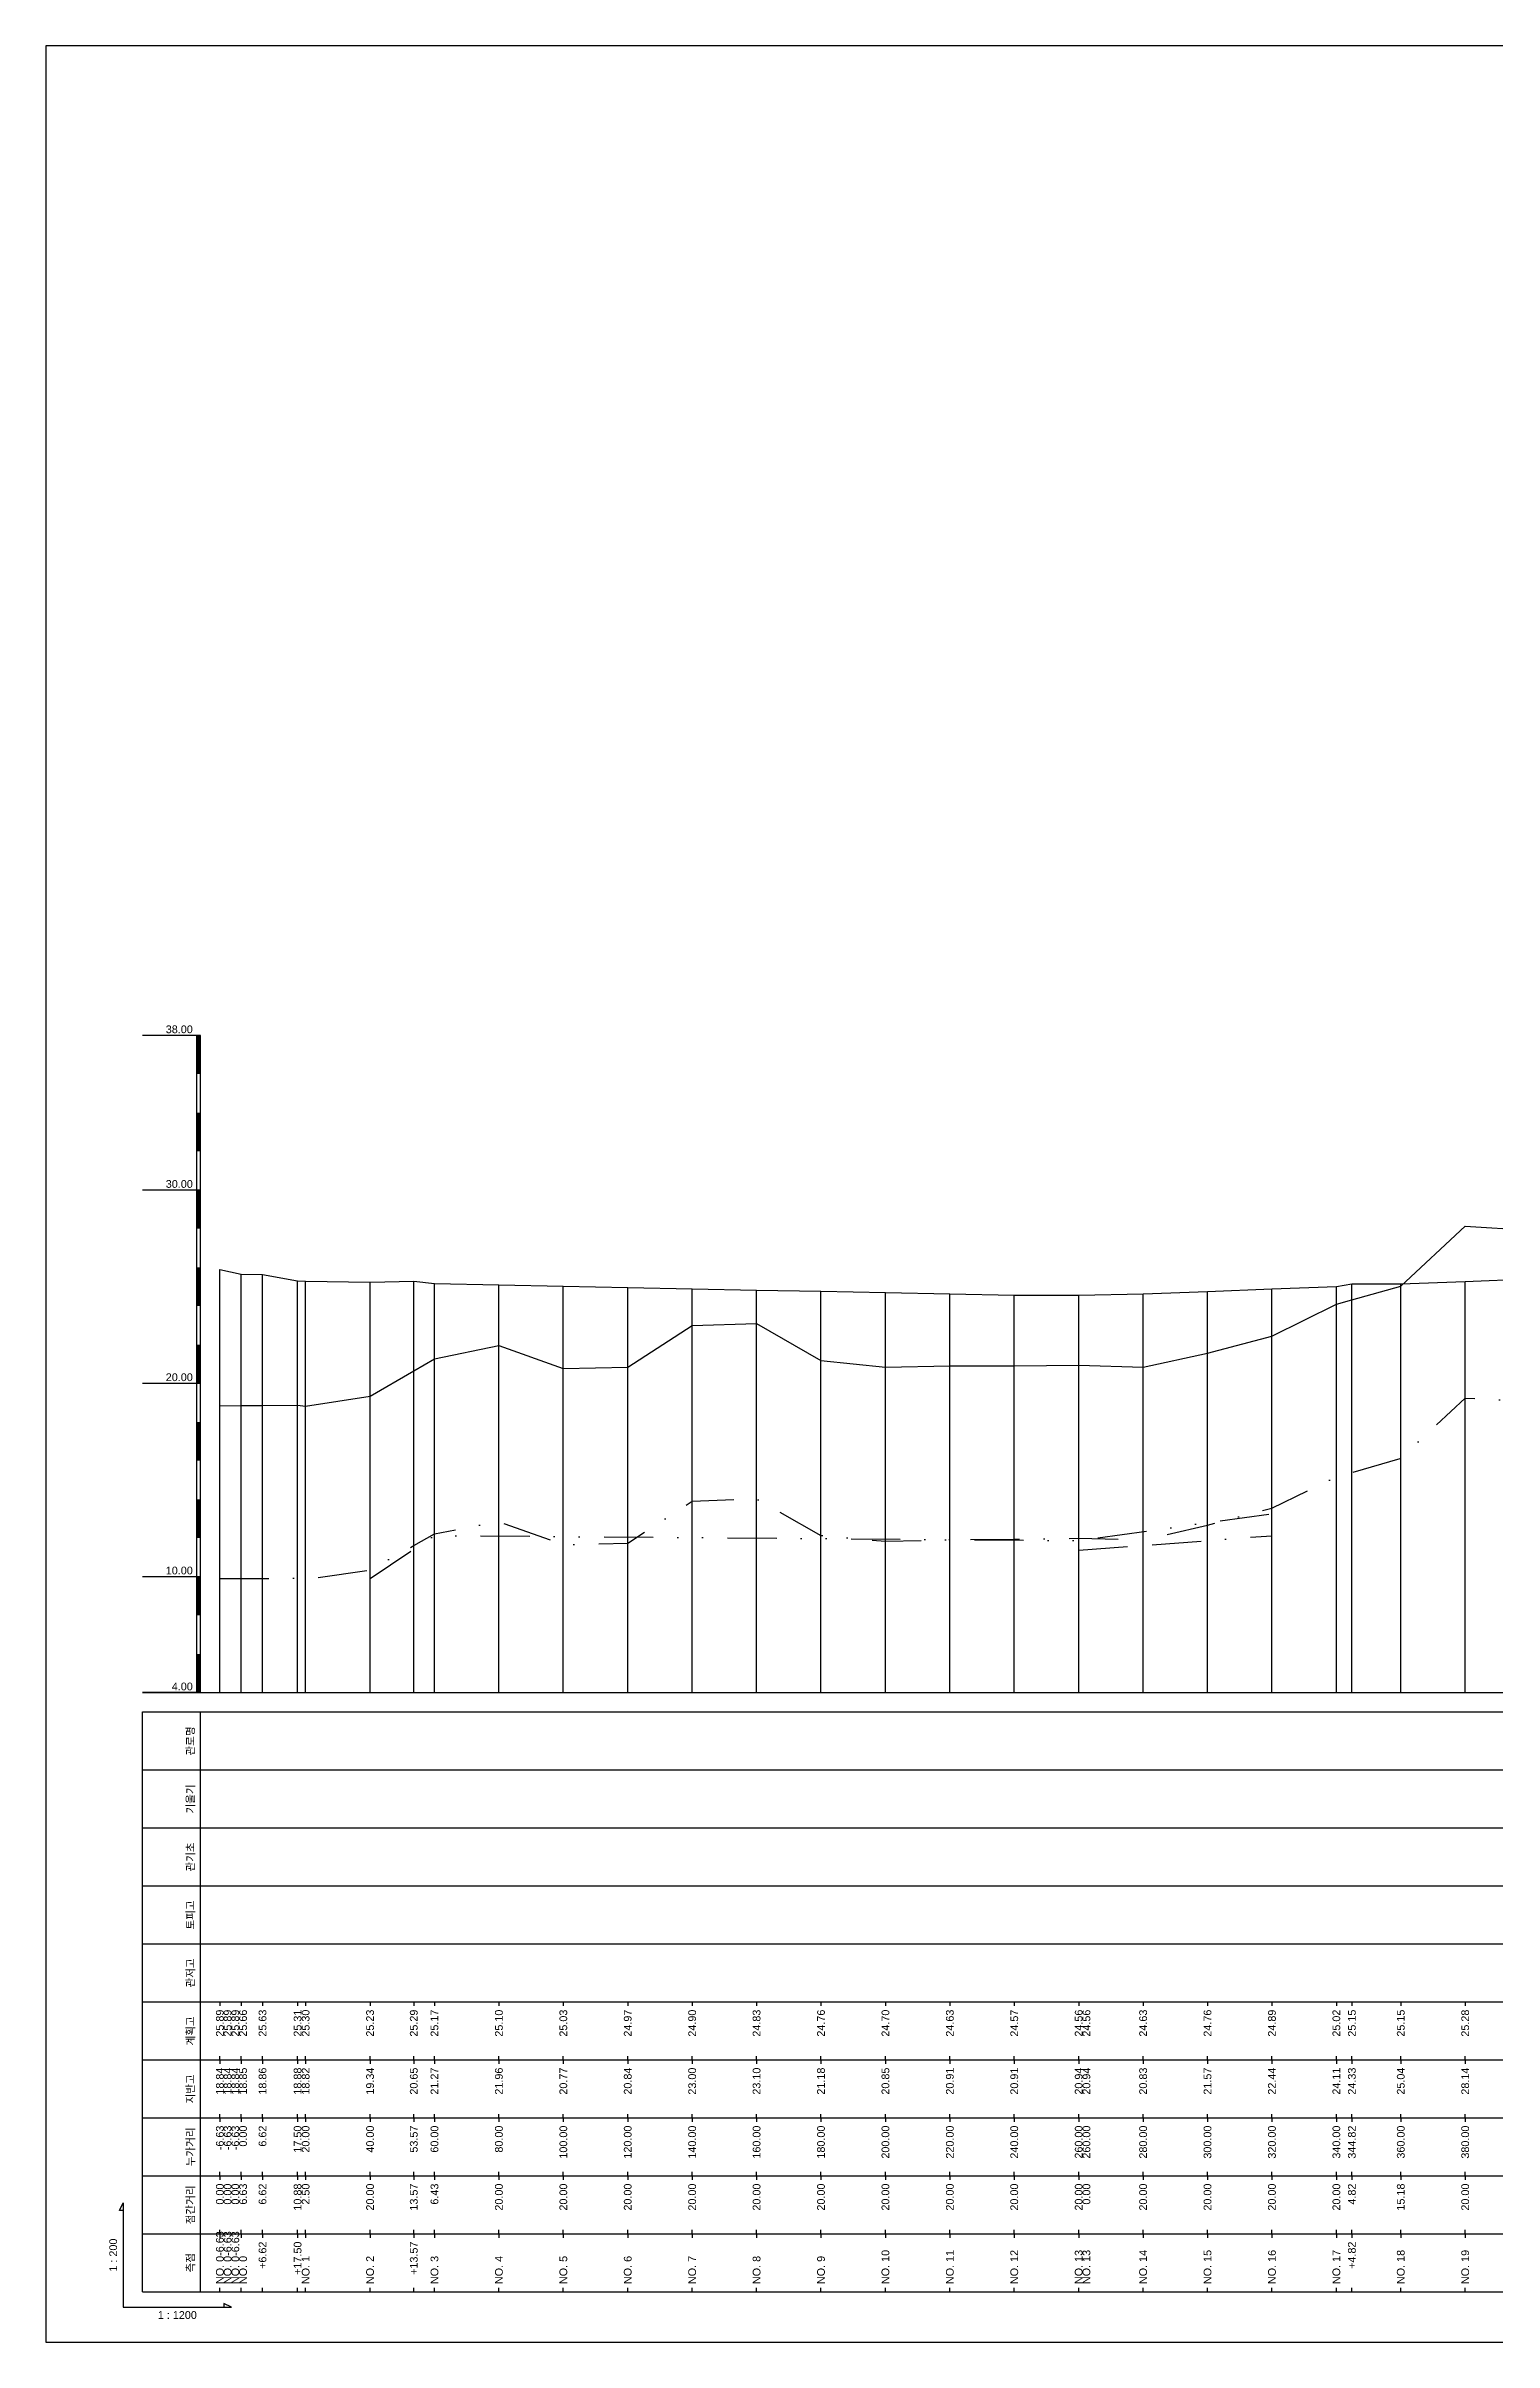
# Model space of a CAD drawing. Header units: millimetres. Extents: x -7351 to 135086, y 1419 to 5643.
# Drawn here: x 7402 to 7777, y 1419 to 2013 of the extents above; entities that cross this region are included whole.
import ezdxf
from ezdxf.enums import TextEntityAlignment as Align

# ---------------------------------------------------------------- set-up
doc = ezdxf.new("R2010")
doc.units = ezdxf.units.MM
for name, pattern in [('BORDER', [44.45, 12.7, -6.35, 12.7, -6.35, 0, -6.35]), ('DASHDOT', [25.4, 12.7, -6.35, 0, -6.35]), ('DIVIDE', [31.75, 12.7, -6.35, 0, -6.35, 0, -6.35])]:
    doc.linetypes.add(name, pattern=pattern)
for name, color, linetype in [('KZ_종단_계획선', 1, 'Continuous'), ('KZ_종단_도각', 7, 'Continuous'), ('KZ_종단_수직선', 7, 'Continuous'), ('KZ_종단_암선1', 56, 'DASHDOT'), ('KZ_종단_암선2', 4, 'DIVIDE'), ('KZ_종단_암선3', 6, 'BORDER'), ('KZ_종단_지반선', 3, 'Continuous'), ('KZ_종단_테이블문자', 7, 'Continuous'), ('KZ_종단_테이블선', 7, 'Continuous'), ('KZ_종단_폴대', 7, 'Continuous')]:
    doc.layers.add(name, color=color, linetype=linetype)
doc.styles.get("Standard").update_dxf_attribs({"font": 'arial.ttf'})

msp = doc.modelspace()

# ---------------------------------------------------------------- linework, layer by layer
at = {"layer": 'KZ_종단_계획선'}
msp.add_lwpolyline([(7447.36, 1696.5), (7447.36, 1696.5), (7447.36, 1696.5), (7452.88, 1695.33), (7458.41, 1695.18), (7467.47, 1693.58), (7469.55, 1693.53), (7486.22, 1693.2), (7497.52, 1693.49), (7502.88, 1692.87), (7519.55, 1692.53), (7536.22, 1692.2), (7552.88, 1691.86), (7569.55, 1691.53), (7586.22, 1691.2), (7602.88, 1690.86), (7619.55, 1690.53), (7636.22, 1690.19), (7652.88, 1689.87), (7669.55, 1689.83), (7669.55, 1689.83), (7686.22, 1690.19), (7702.88, 1690.83), (7719.55, 1691.48), (7736.22, 1692.13), (7740.24, 1692.8), (7752.88, 1692.78), (7769.55, 1693.43), (7786.22, 1694.08)], dxfattribs=at)
at = {"layer": 'KZ_종단_도각'}
msp.add_lwpolyline([(7402.36, 1419.04), (8243.36, 1419.04), (8243.36, 2013.04), (7402.36, 2013.04)], close=True, dxfattribs=at)
at = {"layer": 'KZ_종단_수직선'}
for p, q in [((7447.36, 1587.04), (7447.36, 1696.5)), ((7447.36, 1587.04), (7447.36, 1696.5)), ((7447.36, 1587.04), (7447.36, 1696.5)), ((7447.36, 1587.04), (7447.36, 1696.5)), ((7447.36, 1587.04), (7447.36, 1696.5)), ((7452.88, 1587.04), (7452.88, 1695.33)), ((7458.4, 1587.04), (7458.4, 1695.18)), ((7467.47, 1587.04), (7467.47, 1693.58)), ((7469.55, 1587.04), (7469.55, 1693.53)), ((7486.22, 1587.04), (7486.22, 1693.2)), ((7497.53, 1587.04), (7497.53, 1693.49)), ((7769.55, 1587.04), (7769.55, 1693.43)), ((7502.88, 1587.04), (7502.88, 1692.87)), ((7519.55, 1587.04), (7519.55, 1692.53)), ((7536.22, 1587.04), (7536.22, 1692.2)), ((7552.88, 1587.04), (7552.88, 1691.86)), ((7569.55, 1587.04), (7569.55, 1691.53)), ((7586.22, 1587.04), (7586.22, 1691.2)), ((7602.88, 1587.04), (7602.88, 1690.86)), ((7619.55, 1587.04), (7619.55, 1690.53)), ((7636.22, 1587.04), (7636.22, 1690.19)), ((7652.88, 1587.04), (7652.88, 1689.87)), ((7669.55, 1587.04), (7669.55, 1689.83)), ((7669.55, 1587.04), (7669.55, 1689.83)), ((7686.22, 1587.04), (7686.22, 1690.19)), ((7702.88, 1587.04), (7702.88, 1690.83)), ((7719.55, 1587.04), (7719.55, 1691.48)), ((7736.22, 1587.04), (7736.22, 1692.13)), ((7740.23, 1587.04), (7740.23, 1692.8)), ((7752.88, 1587.04), (7752.88, 1692.78))]:
    msp.add_line(p, q, dxfattribs=at)
at = {"layer": 'KZ_종단_암선1', "flags": 128}
msp.add_lwpolyline([(7447.36, 1616.53), (7447.36, 1616.53), (7447.36, 1616.53), (7452.88, 1616.56), (7458.4, 1616.59), (7467.47, 1616.64), (7469.55, 1616.34), (7486.22, 1618.77), (7497.53, 1625.09), (7502.88, 1628.09), (7519.55, 1631.29), (7536.22, 1625.33), (7552.88, 1625.73), (7569.55, 1636.56), (7586.22, 1637.21), (7602.88, 1627.73), (7619.55, 1626.19), (7636.22, 1626.59), (7652.88, 1626.72), (7669.55, 1627), (7669.55, 1627), (7686.22, 1626.57), (7702.88, 1630.37), (7719.55, 1634.8), (7736.22, 1642.85), (7740.23, 1644.01), (7752.88, 1647.63), (7769.55, 1663.26), (7786.22, 1662.3), (7793.44, 1662.04), (7793.44, 1662.04), (7793.44, 1662.04), (7793.44, 1662.04), (7793.44, 1662.04), (7793.45, 1662.04), (7793.5, 1662.04), (7802.88, 1661.89), (7819.55, 1664.4), (7836.22, 1662.18), (7852.88, 1663.67), (7869.55, 1649.98), (7882.61, 1639.95), (7882.61, 1639.95), (7882.61, 1639.95), (7882.61, 1639.95), (7882.61, 1639.95), (7882.61, 1639.95), (7882.61, 1639.95), (7882.61, 1639.95), (7885.31, 1637.87), (7885.32, 1637.87), (7885.32, 1637.87), (7885.32, 1637.87), (7885.32, 1637.87), (7885.32, 1637.87), (7886.22, 1637.87), (7888.01, 1637.88), (7888.01, 1637.88), (7888.01, 1637.88), (7888.01, 1637.88), (7888.01, 1637.88), (7888.01, 1637.88), (7888.01, 1637.88), (7888.01, 1637.88), (7888.01, 1637.88), (7888.01, 1637.88), (7902.88, 1637.95), (7919.55, 1637.3), (7936.22, 1638.86), (7947.79, 1638.84), (7952.88, 1638.83), (7969.55, 1640.37), (7986.22, 1647.47), (8002.88, 1651.26), (8010.49, 1650.97), (8010.49, 1650.97), (8010.49, 1650.97), (8010.49, 1650.97), (8010.49, 1650.97), (8010.49, 1650.97), (8019.55, 1650.52), (8036.22, 1654.19), (8052.88, 1650.17), (8069.55, 1649.39), (8086.22, 1649.06), (8090.52, 1649.16), (8090.52, 1649.16), (8090.52, 1649.16), (8090.52, 1649.16), (8090.52, 1649.16), (8090.52, 1649.16), (8102.88, 1650.35), (8119.55, 1649.52), (8136.22, 1649.37), (8150.37, 1650.12), (8152.88, 1650.26), (8169.55, 1650.5), (8186.22, 1650.82), (8202.88, 1646.83), (8210.23, 1647.23)], dxfattribs=at)
at = {"layer": 'KZ_종단_암선2', "flags": 128}
msp.add_lwpolyline([(7486.22, 1616.6), (7497.53, 1624.12), (7502.88, 1627.68), (7669.55, 1626.38), (7719.55, 1633.37)], dxfattribs=at)
at = {"layer": 'KZ_종단_암선3', "flags": 128}
msp.add_lwpolyline([(7669.55, 1623.88), (7669.55, 1623.88), (7719.55, 1627.65)], dxfattribs=at)
at = {"layer": 'KZ_종단_지반선', "flags": 128}
msp.add_lwpolyline([(7447.36, 1661.24), (7447.36, 1661.24), (7447.36, 1661.24), (7452.88, 1661.29), (7458.4, 1661.34), (7467.47, 1661.43), (7469.55, 1661.14), (7486.22, 1663.73), (7497.53, 1670.27), (7502.88, 1673.37), (7519.55, 1676.84), (7536.22, 1670.9), (7552.88, 1671.25), (7569.55, 1682.02), (7586.22, 1682.56), (7602.88, 1672.94), (7619.55, 1671.28), (7636.22, 1671.59), (7652.88, 1671.59), (7669.55, 1671.75), (7669.55, 1671.75), (7686.22, 1671.21), (7702.88, 1674.9), (7719.55, 1679.23), (7736.22, 1687.57), (7740.23, 1688.69), (7752.88, 1692.22), (7769.55, 1707.73), (7786.22, 1706.67)], dxfattribs=at)
at = {"layer": 'KZ_종단_테이블선'}
for p, q in [((7427.36, 1587.04), (8215.23, 1587.04)), ((7427.36, 1567.04), (7427.36, 1582.04)), ((7427.36, 1582.04), (8215.23, 1582.04)), ((7442.36, 1567.04), (7442.36, 1582.04)), ((7427.36, 1552.04), (7427.36, 1567.04)), ((7427.36, 1567.04), (8215.23, 1567.04)), ((7442.36, 1552.04), (7442.36, 1567.04)), ((7427.36, 1537.04), (7427.36, 1552.04)), ((7427.36, 1552.04), (8215.23, 1552.04)), ((7442.36, 1537.04), (7442.36, 1552.04)), ((7427.36, 1522.04), (7427.36, 1537.04)), ((7427.36, 1537.04), (8215.23, 1537.04)), ((7442.36, 1522.04), (7442.36, 1537.04)), ((7427.36, 1507.04), (7427.36, 1522.04)), ((7427.36, 1522.04), (8215.23, 1522.04)), ((7442.36, 1507.04), (7442.36, 1522.04)), ((7427.36, 1492.04), (7427.36, 1507.04)), ((7427.36, 1507.04), (8215.23, 1507.04)), ((7442.36, 1492.04), (7442.36, 1507.04)), ((7447.36, 1507.04), (7447.36, 1506.04)), ((7447.36, 1507.04), (7447.36, 1506.04)), ((7447.36, 1507.04), (7447.36, 1506.04)), ((7452.88, 1507.04), (7452.88, 1506.04)), ((7458.4, 1507.04), (7458.4, 1506.04)), ((7467.47, 1507.04), (7467.47, 1506.04)), ((7469.55, 1507.04), (7469.55, 1506.04)), ((7486.22, 1507.04), (7486.22, 1506.04)), ((7497.53, 1507.04), (7497.53, 1506.04)), ((7502.88, 1507.04), (7502.88, 1506.04)), ((7519.55, 1507.04), (7519.55, 1506.04)), ((7536.22, 1507.04), (7536.22, 1506.04)), ((7552.88, 1507.04), (7552.88, 1506.04)), ((7569.55, 1507.04), (7569.55, 1506.04)), ((7586.22, 1507.04), (7586.22, 1506.04)), ((7602.88, 1507.04), (7602.88, 1506.04)), ((7619.55, 1507.04), (7619.55, 1506.04)), ((7636.22, 1507.04), (7636.22, 1506.04)), ((7652.88, 1507.04), (7652.88, 1506.04)), ((7669.55, 1507.04), (7669.55, 1506.04)), ((7669.55, 1507.04), (7669.55, 1506.04)), ((7686.22, 1507.04), (7686.22, 1506.04)), ((7702.88, 1507.04), (7702.88, 1506.04)), ((7719.55, 1507.04), (7719.55, 1506.04)), ((7736.22, 1507.04), (7736.22, 1506.04)), ((7740.23, 1507.04), (7740.23, 1506.04)), ((7752.88, 1507.04), (7752.88, 1506.04)), ((7769.55, 1507.04), (7769.55, 1506.04)), ((7427.36, 1477.04), (7427.36, 1492.04)), ((7427.36, 1492.04), (8215.23, 1492.04)), ((7442.36, 1477.04), (7442.36, 1492.04)), ((7447.36, 1492.04), (7447.36, 1493.04)), ((7447.36, 1492.04), (7447.36, 1493.04)), ((7447.36, 1492.04), (7447.36, 1493.04)), ((7447.36, 1492.04), (7447.36, 1491.04)), ((7447.36, 1492.04), (7447.36, 1491.04)), ((7447.36, 1492.04), (7447.36, 1491.04)), ((7452.88, 1492.04), (7452.88, 1493.04)), ((7452.88, 1492.04), (7452.88, 1491.04)), ((7458.4, 1492.04), (7458.4, 1493.04)), ((7458.4, 1492.04), (7458.4, 1491.04)), ((7467.47, 1492.04), (7467.47, 1493.04)), ((7467.47, 1492.04), (7467.47, 1491.04)), ((7469.55, 1492.04), (7469.55, 1493.04)), ((7469.55, 1492.04), (7469.55, 1491.04)), ((7486.22, 1492.04), (7486.22, 1493.04)), ((7486.22, 1492.04), (7486.22, 1491.04)), ((7497.53, 1492.04), (7497.53, 1493.04)), ((7497.53, 1492.04), (7497.53, 1491.04)), ((7502.88, 1492.04), (7502.88, 1493.04)), ((7502.88, 1492.04), (7502.88, 1491.04)), ((7519.55, 1492.04), (7519.55, 1493.04)), ((7519.55, 1492.04), (7519.55, 1491.04)), ((7536.22, 1492.04), (7536.22, 1493.04)), ((7536.22, 1492.04), (7536.22, 1491.04)), ((7552.88, 1492.04), (7552.88, 1493.04)), ((7552.88, 1492.04), (7552.88, 1491.04)), ((7569.55, 1492.04), (7569.55, 1493.04)), ((7569.55, 1492.04), (7569.55, 1491.04)), ((7586.22, 1492.04), (7586.22, 1493.04)), ((7586.22, 1492.04), (7586.22, 1491.04)), ((7602.88, 1492.04), (7602.88, 1493.04)), ((7602.88, 1492.04), (7602.88, 1491.04)), ((7619.55, 1492.04), (7619.55, 1493.04)), ((7619.55, 1492.04), (7619.55, 1491.04)), ((7636.22, 1492.04), (7636.22, 1493.04)), ((7636.22, 1492.04), (7636.22, 1491.04)), ((7652.88, 1492.04), (7652.88, 1493.04)), ((7652.88, 1492.04), (7652.88, 1491.04)), ((7669.55, 1492.04), (7669.55, 1493.04)), ((7669.55, 1492.04), (7669.55, 1493.04)), ((7669.55, 1492.04), (7669.55, 1491.04)), ((7669.55, 1492.04), (7669.55, 1491.04)), ((7686.22, 1492.04), (7686.22, 1493.04)), ((7686.22, 1492.04), (7686.22, 1491.04)), ((7702.88, 1492.04), (7702.88, 1493.04)), ((7702.88, 1492.04), (7702.88, 1491.04)), ((7719.55, 1492.04), (7719.55, 1493.04)), ((7719.55, 1492.04), (7719.55, 1491.04)), ((7736.22, 1492.04), (7736.22, 1493.04)), ((7736.22, 1492.04), (7736.22, 1491.04)), ((7740.23, 1492.04), (7740.23, 1493.04)), ((7740.23, 1492.04), (7740.23, 1491.04)), ((7752.88, 1492.04), (7752.88, 1493.04)), ((7752.88, 1492.04), (7752.88, 1491.04)), ((7769.55, 1492.04), (7769.55, 1493.04)), ((7769.55, 1492.04), (7769.55, 1491.04)), ((7427.36, 1462.04), (7427.36, 1477.04)), ((7427.36, 1477.04), (8215.23, 1477.04)), ((7442.36, 1462.04), (7442.36, 1477.04)), ((7447.36, 1477.04), (7447.36, 1478.04)), ((7447.36, 1477.04), (7447.36, 1478.04)), ((7447.36, 1477.04), (7447.36, 1478.04)), ((7447.36, 1477.04), (7447.36, 1476.04)), ((7447.36, 1477.04), (7447.36, 1476.04)), ((7447.36, 1477.04), (7447.36, 1476.04)), ((7452.88, 1477.04), (7452.88, 1478.04)), ((7452.88, 1477.04), (7452.88, 1476.04)), ((7458.4, 1477.04), (7458.4, 1478.04)), ((7458.4, 1477.04), (7458.4, 1476.04)), ((7467.47, 1477.04), (7467.47, 1478.04)), ((7467.47, 1477.04), (7467.47, 1476.04)), ((7469.55, 1477.04), (7469.55, 1478.04)), ((7469.55, 1477.04), (7469.55, 1476.04)), ((7486.22, 1477.04), (7486.22, 1478.04)), ((7486.22, 1477.04), (7486.22, 1476.04)), ((7497.53, 1477.04), (7497.53, 1478.04)), ((7497.53, 1477.04), (7497.53, 1476.04)), ((7502.88, 1477.04), (7502.88, 1478.04)), ((7502.88, 1477.04), (7502.88, 1476.04)), ((7519.55, 1477.04), (7519.55, 1478.04)), ((7519.55, 1477.04), (7519.55, 1476.04)), ((7536.22, 1477.04), (7536.22, 1478.04)), ((7536.22, 1477.04), (7536.22, 1476.04)), ((7552.88, 1477.04), (7552.88, 1478.04)), ((7552.88, 1477.04), (7552.88, 1476.04)), ((7569.55, 1477.04), (7569.55, 1478.04)), ((7569.55, 1477.04), (7569.55, 1476.04)), ((7586.22, 1477.04), (7586.22, 1478.04)), ((7586.22, 1477.04), (7586.22, 1476.04)), ((7602.88, 1477.04), (7602.88, 1478.04)), ((7602.88, 1477.04), (7602.88, 1476.04)), ((7619.55, 1477.04), (7619.55, 1478.04)), ((7619.55, 1477.04), (7619.55, 1476.04)), ((7636.22, 1477.04), (7636.22, 1478.04)), ((7636.22, 1477.04), (7636.22, 1476.04)), ((7652.88, 1477.04), (7652.88, 1478.04)), ((7652.88, 1477.04), (7652.88, 1476.04)), ((7669.55, 1477.04), (7669.55, 1478.04)), ((7669.55, 1477.04), (7669.55, 1478.04)), ((7669.55, 1477.04), (7669.55, 1476.04)), ((7669.55, 1477.04), (7669.55, 1476.04)), ((7686.22, 1477.04), (7686.22, 1478.04)), ((7686.22, 1477.04), (7686.22, 1476.04)), ((7702.88, 1477.04), (7702.88, 1478.04)), ((7702.88, 1477.04), (7702.88, 1476.04)), ((7719.55, 1477.04), (7719.55, 1478.04)), ((7719.55, 1477.04), (7719.55, 1476.04)), ((7736.22, 1477.04), (7736.22, 1478.04)), ((7736.22, 1477.04), (7736.22, 1476.04)), ((7740.23, 1477.04), (7740.23, 1478.04)), ((7740.23, 1477.04), (7740.23, 1476.04)), ((7752.88, 1477.04), (7752.88, 1478.04)), ((7752.88, 1477.04), (7752.88, 1476.04)), ((7769.55, 1477.04), (7769.55, 1478.04)), ((7769.55, 1477.04), (7769.55, 1476.04)), ((7427.36, 1447.04), (7427.36, 1462.04)), ((7427.36, 1462.04), (8215.23, 1462.04)), ((7442.36, 1447.04), (7442.36, 1462.04)), ((7447.36, 1462.04), (7447.36, 1463.04)), ((7447.36, 1462.04), (7447.36, 1463.04)), ((7447.36, 1462.04), (7447.36, 1463.04)), ((7447.36, 1462.04), (7447.36, 1461.04)), ((7447.36, 1462.04), (7447.36, 1461.04)), ((7447.36, 1462.04), (7447.36, 1461.04)), ((7452.88, 1462.04), (7452.88, 1463.04)), ((7452.88, 1462.04), (7452.88, 1461.04)), ((7458.4, 1462.04), (7458.4, 1463.04)), ((7458.4, 1462.04), (7458.4, 1461.04)), ((7467.47, 1462.04), (7467.47, 1463.04)), ((7467.47, 1462.04), (7467.47, 1461.04)), ((7469.55, 1462.04), (7469.55, 1463.04)), ((7469.55, 1462.04), (7469.55, 1461.04)), ((7486.22, 1462.04), (7486.22, 1463.04)), ((7486.22, 1462.04), (7486.22, 1461.04)), ((7497.53, 1462.04), (7497.53, 1463.04)), ((7497.53, 1462.04), (7497.53, 1461.04)), ((7502.88, 1462.04), (7502.88, 1463.04)), ((7502.88, 1462.04), (7502.88, 1461.04)), ((7519.55, 1462.04), (7519.55, 1463.04)), ((7519.55, 1462.04), (7519.55, 1461.04)), ((7536.22, 1462.04), (7536.22, 1463.04)), ((7536.22, 1462.04), (7536.22, 1461.04)), ((7552.88, 1462.04), (7552.88, 1463.04)), ((7552.88, 1462.04), (7552.88, 1461.04)), ((7569.55, 1462.04), (7569.55, 1463.04)), ((7569.55, 1462.04), (7569.55, 1461.04)), ((7586.22, 1462.04), (7586.22, 1463.04)), ((7586.22, 1462.04), (7586.22, 1461.04)), ((7602.88, 1462.04), (7602.88, 1463.04)), ((7602.88, 1462.04), (7602.88, 1461.04)), ((7619.55, 1462.04), (7619.55, 1463.04)), ((7619.55, 1462.04), (7619.55, 1461.04)), ((7636.22, 1462.04), (7636.22, 1463.04)), ((7636.22, 1462.04), (7636.22, 1461.04)), ((7652.88, 1462.04), (7652.88, 1463.04)), ((7652.88, 1462.04), (7652.88, 1461.04)), ((7669.55, 1462.04), (7669.55, 1463.04)), ((7669.55, 1462.04), (7669.55, 1463.04)), ((7669.55, 1462.04), (7669.55, 1461.04)), ((7669.55, 1462.04), (7669.55, 1461.04)), ((7686.22, 1462.04), (7686.22, 1463.04)), ((7686.22, 1462.04), (7686.22, 1461.04)), ((7702.88, 1462.04), (7702.88, 1463.04)), ((7702.88, 1462.04), (7702.88, 1461.04)), ((7719.55, 1462.04), (7719.55, 1463.04)), ((7719.55, 1462.04), (7719.55, 1461.04)), ((7736.22, 1462.04), (7736.22, 1463.04)), ((7736.22, 1462.04), (7736.22, 1461.04)), ((7740.23, 1462.04), (7740.23, 1463.04)), ((7740.23, 1462.04), (7740.23, 1461.04)), ((7752.88, 1462.04), (7752.88, 1463.04)), ((7752.88, 1462.04), (7752.88, 1461.04)), ((7769.55, 1462.04), (7769.55, 1463.04)), ((7769.55, 1462.04), (7769.55, 1461.04)), ((7427.36, 1432.04), (7427.36, 1447.04)), ((7427.36, 1447.04), (8215.23, 1447.04)), ((7442.36, 1432.04), (7442.36, 1447.04)), ((7447.36, 1447.04), (7447.36, 1448.04)), ((7447.36, 1447.04), (7447.36, 1448.04)), ((7447.36, 1447.04), (7447.36, 1448.04)), ((7447.36, 1447.04), (7447.36, 1446.04)), ((7447.36, 1447.04), (7447.36, 1446.04)), ((7447.36, 1447.04), (7447.36, 1446.04)), ((7452.88, 1447.04), (7452.88, 1448.04)), ((7452.88, 1447.04), (7452.88, 1446.04)), ((7458.4, 1447.04), (7458.4, 1448.04)), ((7458.4, 1447.04), (7458.4, 1446.04)), ((7467.47, 1447.04), (7467.47, 1448.04)), ((7467.47, 1447.04), (7467.47, 1446.04)), ((7469.55, 1447.04), (7469.55, 1448.04)), ((7469.55, 1447.04), (7469.55, 1446.04)), ((7486.22, 1447.04), (7486.22, 1448.04)), ((7486.22, 1447.04), (7486.22, 1446.04)), ((7497.53, 1447.04), (7497.53, 1448.04)), ((7497.53, 1447.04), (7497.53, 1446.04)), ((7502.88, 1447.04), (7502.88, 1448.04)), ((7502.88, 1447.04), (7502.88, 1446.04)), ((7519.55, 1447.04), (7519.55, 1448.04)), ((7519.55, 1447.04), (7519.55, 1446.04)), ((7536.22, 1447.04), (7536.22, 1448.04)), ((7536.22, 1447.04), (7536.22, 1446.04)), ((7552.88, 1447.04), (7552.88, 1448.04)), ((7552.88, 1447.04), (7552.88, 1446.04)), ((7569.55, 1447.04), (7569.55, 1448.04)), ((7569.55, 1447.04), (7569.55, 1446.04)), ((7586.22, 1447.04), (7586.22, 1448.04)), ((7586.22, 1447.04), (7586.22, 1446.04)), ((7602.88, 1447.04), (7602.88, 1448.04)), ((7602.88, 1447.04), (7602.88, 1446.04)), ((7619.55, 1447.04), (7619.55, 1448.04)), ((7619.55, 1447.04), (7619.55, 1446.04)), ((7636.22, 1447.04), (7636.22, 1448.04)), ((7636.22, 1447.04), (7636.22, 1446.04)), ((7652.88, 1447.04), (7652.88, 1448.04)), ((7652.88, 1447.04), (7652.88, 1446.04)), ((7669.55, 1447.04), (7669.55, 1448.04)), ((7669.55, 1447.04), (7669.55, 1448.04)), ((7669.55, 1447.04), (7669.55, 1446.04)), ((7669.55, 1447.04), (7669.55, 1446.04)), ((7686.22, 1447.04), (7686.22, 1448.04)), ((7686.22, 1447.04), (7686.22, 1446.04)), ((7702.88, 1447.04), (7702.88, 1448.04)), ((7702.88, 1447.04), (7702.88, 1446.04)), ((7719.55, 1447.04), (7719.55, 1448.04)), ((7719.55, 1447.04), (7719.55, 1446.04)), ((7736.22, 1447.04), (7736.22, 1448.04)), ((7736.22, 1447.04), (7736.22, 1446.04)), ((7740.23, 1447.04), (7740.23, 1448.04)), ((7740.23, 1447.04), (7740.23, 1446.04)), ((7752.88, 1447.04), (7752.88, 1448.04)), ((7752.88, 1447.04), (7752.88, 1446.04)), ((7769.55, 1447.04), (7769.55, 1448.04)), ((7769.55, 1447.04), (7769.55, 1446.04)), ((7427.36, 1432.04), (8215.23, 1432.04)), ((7447.36, 1432.04), (7447.36, 1433.04)), ((7447.36, 1432.04), (7447.36, 1433.04)), ((7447.36, 1432.04), (7447.36, 1433.04)), ((7452.88, 1432.04), (7452.88, 1433.04)), ((7458.4, 1432.04), (7458.4, 1433.04)), ((7467.47, 1432.04), (7467.47, 1433.04)), ((7469.55, 1432.04), (7469.55, 1433.04)), ((7486.22, 1432.04), (7486.22, 1433.04)), ((7497.53, 1432.04), (7497.53, 1433.04)), ((7502.88, 1432.04), (7502.88, 1433.04)), ((7519.55, 1432.04), (7519.55, 1433.04)), ((7536.22, 1432.04), (7536.22, 1433.04)), ((7552.88, 1432.04), (7552.88, 1433.04)), ((7569.55, 1432.04), (7569.55, 1433.04)), ((7586.22, 1432.04), (7586.22, 1433.04)), ((7602.88, 1432.04), (7602.88, 1433.04)), ((7619.55, 1432.04), (7619.55, 1433.04)), ((7636.22, 1432.04), (7636.22, 1433.04)), ((7652.88, 1432.04), (7652.88, 1433.04)), ((7669.55, 1432.04), (7669.55, 1433.04)), ((7669.55, 1432.04), (7669.55, 1433.04)), ((7686.22, 1432.04), (7686.22, 1433.04)), ((7702.88, 1432.04), (7702.88, 1433.04)), ((7719.55, 1432.04), (7719.55, 1433.04)), ((7736.22, 1432.04), (7736.22, 1433.04)), ((7740.23, 1432.04), (7740.23, 1433.04)), ((7752.88, 1432.04), (7752.88, 1433.04)), ((7769.55, 1432.04), (7769.55, 1433.04))]:
    msp.add_line(p, q, dxfattribs=at)
msp.add_lwpolyline([(7422.36, 1453.04), (7421.36, 1453.04), (7422.36, 1455.04), (7422.36, 1428.04), (7450.36, 1428.04), (7448.36, 1429.04), (7448.36, 1428.04)], dxfattribs=at)
at = {"layer": 'KZ_종단_폴대'}
for p, q in [((7442.36, 1757.04), (7427.36, 1757.04)), ((7442.36, 1717.04), (7427.36, 1717.04)), ((7442.36, 1667.04), (7427.36, 1667.04)), ((7442.36, 1617.04), (7427.36, 1617.04)), ((7442.36, 1587.04), (7427.36, 1587.04))]:
    msp.add_line(p, q, dxfattribs=at)
for points in [[(7441.86, 1747.04, 1, 1, 0), (7441.86, 1757.04, 1, 1, 0)], [(7441.86, 1727.04, 1, 1, 0), (7441.86, 1737.04, 1, 1, 0)], [(7441.86, 1707.04, 1, 1, 0), (7441.86, 1717.04, 1, 1, 0)], [(7441.86, 1687.04, 1, 1, 0), (7441.86, 1697.04, 1, 1, 0)], [(7441.86, 1667.04, 1, 1, 0), (7441.86, 1677.04, 1, 1, 0)], [(7441.86, 1647.04, 1, 1, 0), (7441.86, 1657.04, 1, 1, 0)], [(7441.86, 1627.04, 1, 1, 0), (7441.86, 1637.04, 1, 1, 0)], [(7441.86, 1607.04, 1, 1, 0), (7441.86, 1617.04, 1, 1, 0)], [(7441.86, 1587.04, 1, 1, 0), (7441.86, 1597.04, 1, 1, 0)]]:
    msp.add_lwpolyline(points, format="xyseb", dxfattribs=at)
msp.add_lwpolyline([(7442.36, 1587.04), (7442.36, 1757.04), (7441.36, 1757.04), (7441.36, 1587.04), (7442.36, 1587.04)], dxfattribs=at)

# ---------------------------------------------------------------- texts
at = {"layer": 'KZ_종단_테이블문자'}
for s, p in [('25.89', (7447.36, 1505.04)), ('25.89', (7449.36, 1505.04)), ('25.89', (7451.36, 1505.04)), ('25.66', (7453.36, 1505.04)), ('25.63', (7458.4, 1505.04)), ('25.31', (7467.47, 1505.04)), ('25.30', (7469.55, 1505.04)), ('25.23', (7486.22, 1505.04)), ('25.29', (7497.53, 1505.04)), ('25.17', (7502.88, 1505.04)), ('25.10', (7519.55, 1505.04)), ('25.03', (7536.22, 1505.04)), ('24.97', (7552.88, 1505.04)), ('24.90', (7569.55, 1505.04)), ('24.83', (7586.22, 1505.04)), ('24.76', (7602.88, 1505.04)), ('24.70', (7619.55, 1505.04)), ('24.63', (7636.22, 1505.04)), ('24.57', (7652.88, 1505.04)), ('24.56', (7669.55, 1505.04)), ('24.56', (7671.55, 1505.04)), ('24.63', (7686.22, 1505.04)), ('24.76', (7702.88, 1505.04)), ('24.89', (7719.55, 1505.04)), ('25.02', (7736.22, 1505.04)), ('25.15', (7740.23, 1505.04)), ('25.15', (7752.88, 1505.04)), ('25.28', (7769.55, 1505.04)), ('18.84', (7447.36, 1490.04)), ('18.84', (7449.36, 1490.04)), ('18.84', (7451.36, 1490.04)), ('18.85', (7453.36, 1490.04)), ('18.86', (7458.4, 1490.04)), ('18.88', (7467.47, 1490.04)), ('18.82', (7469.55, 1490.04)), ('19.34', (7486.22, 1490.04)), ('20.65', (7497.53, 1490.04)), ('21.27', (7502.88, 1490.04)), ('21.96', (7519.55, 1490.04)), ('20.77', (7536.22, 1490.04)), ('20.84', (7552.88, 1490.04)), ('23.00', (7569.55, 1490.04)), ('23.10', (7586.22, 1490.04)), ('21.18', (7602.88, 1490.04)), ('20.85', (7619.55, 1490.04)), ('20.91', (7636.22, 1490.04)), ('20.91', (7652.88, 1490.04)), ('20.94', (7669.55, 1490.04)), ('20.94', (7671.55, 1490.04)), ('20.83', (7686.22, 1490.04)), ('21.57', (7702.88, 1490.04)), ('22.44', (7719.55, 1490.04)), ('24.11', (7736.22, 1490.04)), ('24.33', (7740.23, 1490.04)), ('25.04', (7752.88, 1490.04)), ('28.14', (7769.55, 1490.04)), ('-6.63', (7447.36, 1475.04)), ('-6.63', (7449.36, 1475.04)), ('-6.63', (7451.36, 1475.04)), ('0.00', (7453.36, 1475.04)), ('6.62', (7458.4, 1475.04)), ('17.50', (7467.47, 1475.04)), ('20.00', (7469.55, 1475.04)), ('40.00', (7486.22, 1475.04)), ('53.57', (7497.53, 1475.04)), ('60.00', (7502.88, 1475.04)), ('80.00', (7519.55, 1475.04)), ('100.00', (7536.22, 1475.04)), ('120.00', (7552.88, 1475.04)), ('140.00', (7569.55, 1475.04)), ('160.00', (7586.22, 1475.04)), ('180.00', (7602.88, 1475.04)), ('200.00', (7619.55, 1475.04)), ('220.00', (7636.22, 1475.04)), ('240.00', (7652.88, 1475.04)), ('260.00', (7669.55, 1475.04)), ('260.00', (7671.55, 1475.04)), ('280.00', (7686.22, 1475.04)), ('300.00', (7702.88, 1475.04)), ('320.00', (7719.55, 1475.04)), ('340.00', (7736.22, 1475.04)), ('344.82', (7740.23, 1475.04)), ('360.00', (7752.88, 1475.04)), ('380.00', (7769.55, 1475.04)), ('0.00', (7447.36, 1460.04)), ('0.00', (7449.36, 1460.04)), ('0.00', (7451.36, 1460.04)), ('6.63', (7453.36, 1460.04)), ('6.62', (7458.4, 1460.04)), ('10.88', (7467.47, 1460.04)), ('2.50', (7469.55, 1460.04)), ('20.00', (7486.22, 1460.04)), ('13.57', (7497.53, 1460.04)), ('6.43', (7502.88, 1460.04)), ('20.00', (7519.55, 1460.04)), ('20.00', (7536.22, 1460.04)), ('20.00', (7552.88, 1460.04)), ('20.00', (7569.55, 1460.04)), ('20.00', (7586.22, 1460.04)), ('20.00', (7602.88, 1460.04)), ('20.00', (7619.55, 1460.04)), ('20.00', (7636.22, 1460.04)), ('20.00', (7652.88, 1460.04)), ('20.00', (7669.55, 1460.04)), ('0.00', (7671.55, 1460.04)), ('20.00', (7686.22, 1460.04)), ('20.00', (7702.88, 1460.04)), ('20.00', (7719.55, 1460.04)), ('20.00', (7736.22, 1460.04)), ('4.82', (7740.23, 1460.04)), ('15.18', (7752.88, 1460.04)), ('20.00', (7769.55, 1460.04)), ('+6.62', (7458.4, 1445.04)), ('+17.50', (7467.47, 1445.04)), ('+13.57', (7497.53, 1445.04)), ('+4.82', (7740.23, 1445.04))]:
    msp.add_text(s, height=2, rotation=90, dxfattribs=at).set_placement(p, align=Align.MIDDLE_RIGHT)
for s, p in [('NO. 0-6.63', (7447.36, 1434.04)), ('NO. 0-6.63', (7449.36, 1434.04)), ('NO. 0-6.63', (7451.36, 1434.04)), ('NO. 0', (7453.36, 1434.04)), ('NO. 1', (7469.55, 1434.04)), ('NO. 2', (7486.22, 1434.04)), ('NO. 3', (7502.88, 1434.04)), ('NO. 4', (7519.55, 1434.04)), ('NO. 5', (7536.22, 1434.04)), ('NO. 6', (7552.88, 1434.04)), ('NO. 7', (7569.55, 1434.04)), ('NO. 8', (7586.22, 1434.04)), ('NO. 9', (7602.88, 1434.04)), ('NO. 10', (7619.55, 1434.04)), ('NO. 11', (7636.22, 1434.04)), ('NO. 12', (7652.88, 1434.04)), ('NO. 13', (7669.55, 1434.04)), ('NO. 13', (7671.55, 1434.04)), ('NO. 14', (7686.22, 1434.04)), ('NO. 15', (7702.88, 1434.04)), ('NO. 16', (7719.55, 1434.04)), ('NO. 17', (7736.22, 1434.04)), ('NO. 18', (7752.88, 1434.04)), ('NO. 19', (7769.55, 1434.04))]:
    msp.add_text(s, height=2, rotation=90, dxfattribs=at).set_placement(p, align=Align.MIDDLE_LEFT)
at = {"layer": 'KZ_종단_테이블선'}
for s, p in [('관로명', (7441.36, 1574.54)), ('기울기', (7441.36, 1559.54)), ('관기초', (7441.36, 1544.54)), ('토피고', (7441.36, 1529.54)), ('관저고', (7441.36, 1514.54)), ('계획고', (7441.36, 1499.54)), ('지반고', (7441.36, 1484.54)), ('누가거리', (7441.36, 1469.54)), ('점간거리', (7441.36, 1454.54)), ('1 : 200', (7421.36, 1441.54)), ('측점', (7441.36, 1439.54))]:
    msp.add_text(s, height=2, rotation=90, dxfattribs=at).set_placement(p, align=Align.BOTTOM_CENTER)
msp.add_text('1 : 1200', height=2, dxfattribs=at).set_placement((7436.36, 1427.04), align=Align.TOP_CENTER)
at = {"layer": 'KZ_종단_폴대'}
for s, p in [('38.00', (7440.36, 1757.04)), ('30.00', (7440.36, 1717.04)), ('20.00', (7440.36, 1667.04)), ('10.00', (7440.36, 1617.04)), ('4.00', (7440.36, 1587.04))]:
    msp.add_text(s, height=2, dxfattribs=at).set_placement(p, align=Align.BOTTOM_RIGHT)

doc.saveas('drawing.dxf')
